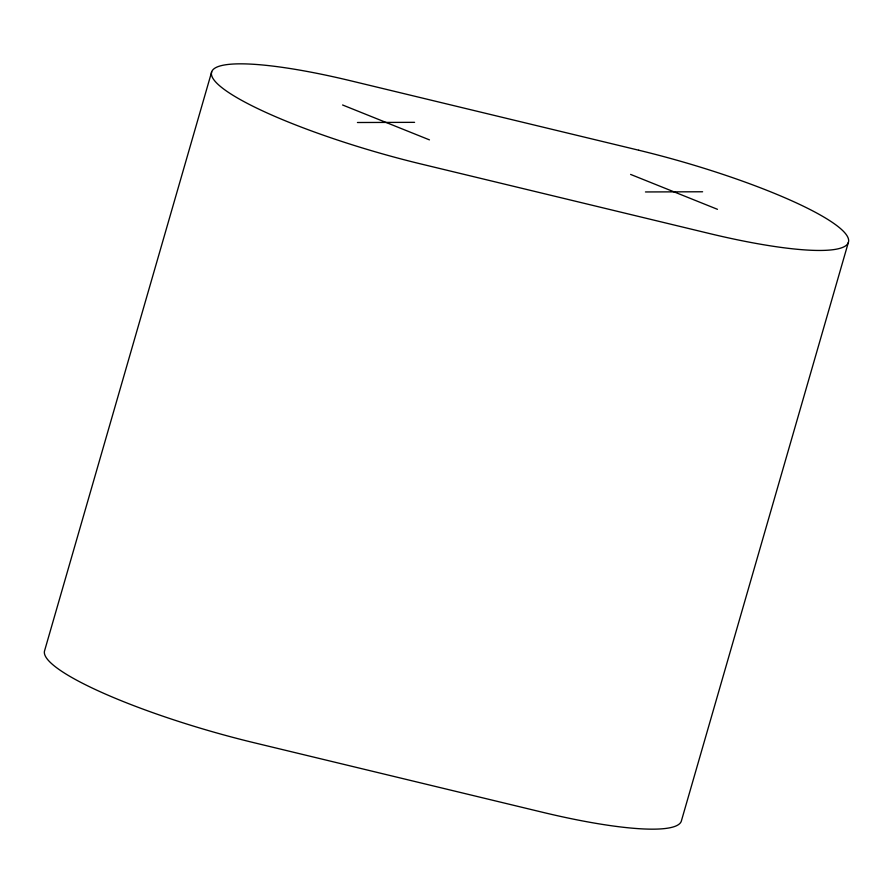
<?xml version="1.0" encoding="UTF-8"?>
<svg xmlns="http://www.w3.org/2000/svg" width="893" height="893" viewBox="0 0 893 893"><rect width="100%" height="100%" fill="white"/><g stroke="black" fill="none" stroke-linecap="round" stroke-linejoin="round"><path stroke-width="1.34" d="M211.686 71.831L44.65 650.539A181.525 31.21 16.1 0 0 254.259 742.775L542.285 812.206A181.525 31.21 16.1 0 0 681.314 821.169L848.35 242.461M357.434 122.508L414.575 122.341M645.46 191.95L702.601 191.772M630.603 174.414L717.459 209.308M342.577 104.983L429.444 139.866M638.741 150.225L350.715 80.794A181.525 31.21 16.1 0 0 214.99 81.196A181.525 31.21 16.1 0 0 421.295 164.055L709.321 233.497A181.525 31.21 16.1 0 0 845.046 233.084A181.525 31.21 16.1 0 0 638.741 150.225"/></g></svg>
